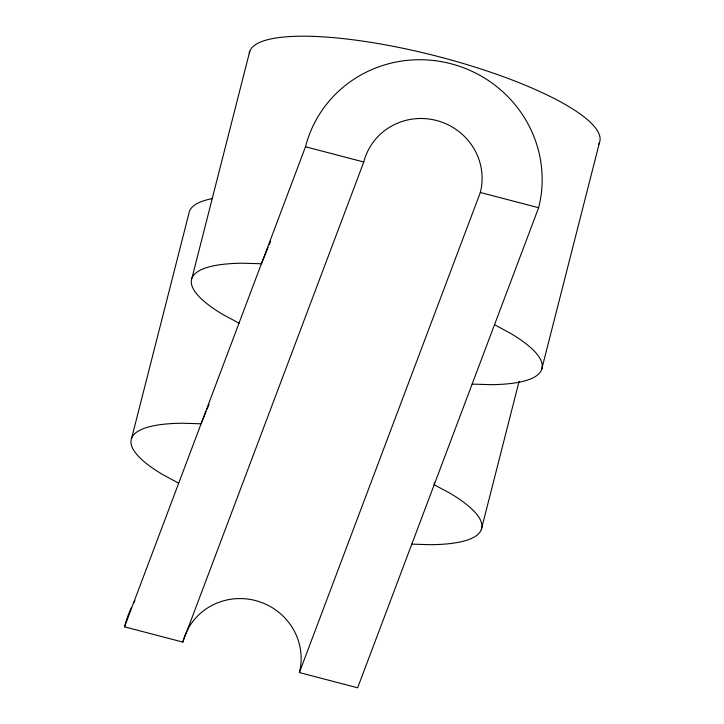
<?xml version="1.0" encoding="UTF-8"?>
<svg xmlns="http://www.w3.org/2000/svg" width="724" height="724" viewBox="0 0 724 724"><rect width="100%" height="100%" fill="white"/><g stroke="black" fill="none" stroke-linecap="round" stroke-linejoin="round"><path stroke-width="1.09" d="M434.454 482.546L434.192 484.745L450.066 493.27A180.765 42.508 14.3 0 1 430.68 544.701L411.802 544.131M131.614 438.255L189.471 211.245A180.765 42.508 14.3 0 1 212.232 198.62M191.932 278.224L249.798 51.223M481.279 529.678L519.108 381.249M541.597 369.656L599.463 142.646M124.537 626.848L305.51 146.773A120.51 117.089 20.7 0 1 450.998 63.748A120.51 117.089 20.7 0 1 538.62 207.725L357.647 687.8L299.374 672.56A60.255 58.544 20.7 0 0 255.563 600.576A60.255 58.544 20.7 0 0 182.819 642.088L124.537 626.848A120.51 117.089 20.7 0 1 131.497 607.246M182.819 642.088L363.783 162.013A60.255 58.544 20.7 0 1 436.527 120.501A60.255 58.544 20.7 0 1 480.338 192.484L538.62 207.725M299.374 672.56L480.338 192.484M268.106 247.382L261.4 263.771L242.531 263.21A180.765 42.508 14.3 0 0 223.146 314.641L239.02 323.157M269.364 244.305L270.613 241.228M206.105 411.503L201.082 423.802L182.204 423.232A180.765 42.508 14.3 0 0 162.819 474.663L178.692 483.18M206.946 409.449L209.037 404.327M472.129 384.109L490.999 384.67A180.765 42.508 14.3 0 0 510.393 333.239L494.51 324.723M305.51 146.773L363.783 162.013M249.264 53.268A180.765 42.508 14.3 0 1 439.16 56.789A180.765 42.508 14.3 0 1 598.639 144.347M133.415 603.3A120.51 117.089 20.7 0 1 134.935 600.404"/></g></svg>
